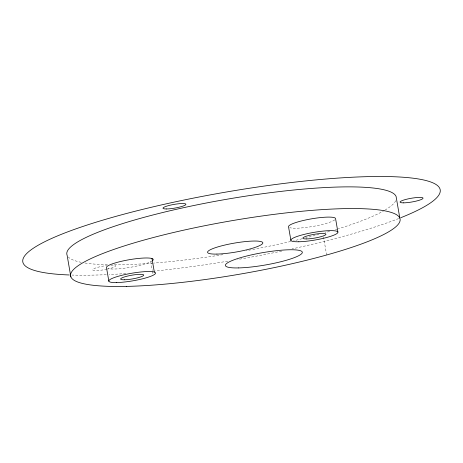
<?xml version="1.0" encoding="UTF-8"?>
<svg xmlns="http://www.w3.org/2000/svg" width="463" height="463" viewBox="0 0 463 463"><rect width="100%" height="100%" fill="white"/><g stroke="black" fill="none" stroke-linecap="round" stroke-linejoin="round"><path stroke-width="0.35" stroke-dasharray="2.31 1.74" d="M323.487 236.813L326.623 254.991M150.788 261.711L152.31 270.519M152.425 271.196L153.01 274.582M398.631 218.565A211.776 34.221 -9.8 0 1 292.078 248.891M281.678 251.114A211.776 34.221 -9.8 0 1 237.681 259.511M227.744 261.196A211.776 34.221 -9.8 0 1 155.389 270.971M125.855 273.552A211.776 34.221 -9.8 0 1 109.071 274.553M106.27 274.681A211.776 34.221 -9.8 0 1 72.106 275.063M395.755 200.693A167.195 27.022 -9.8 0 1 385.297 209.895M384.608 210.306A167.195 27.022 -9.8 0 1 338.262 228.803M337.556 229.023A167.195 27.022 -9.8 0 1 335.42 229.671M329.604 231.402A167.195 27.022 -9.8 0 1 325.142 232.681M319.03 234.376A167.195 27.022 -9.8 0 1 305.574 237.895M302.096 238.763A167.195 27.022 -9.8 0 1 293.6 240.812M290.735 241.483A167.195 27.022 -9.8 0 1 246.304 250.668M222.963 254.662A167.195 27.022 -9.8 0 1 153.826 263.077M153.068 263.134A167.195 27.022 -9.8 0 1 112.578 264.801M107.457 264.732A167.195 27.022 -9.8 0 1 84.706 262.961M81.233 262.336A167.195 27.022 -9.8 0 1 68.345 257.046M110.854 265.149A11.668 1.887 -9.8 0 1 115.524 266.225A11.668 1.887 -9.8 0 1 107.538 269.09M106.959 269.217A11.668 1.887 -9.8 0 1 92.669 269.779A11.668 1.887 -9.8 0 1 106.762 265.531M152.414 260.727A23.717 3.831 -9.8 0 1 130.56 267.273A23.717 3.831 -9.8 0 1 107.682 268.471M334.778 219.861A23.879 3.86 -9.8 0 1 312.774 226.453A23.879 3.86 -9.8 0 1 289.74 227.663"/><path stroke-width="0.69" d="M399.829 218.131L396.085 196.457A167.195 27.022 -9.8 0 0 221.158 200.242A167.195 27.022 -9.8 0 0 67.112 255.223L70.856 276.903M337.886 232.015L335.542 218.467A23.879 3.86 -9.8 0 0 310.557 219.005A23.879 3.86 -9.8 0 0 288.553 226.858L290.897 240.407M151.991 258.539L154.335 272.088M108.846 281.22L106.507 267.672A23.717 3.831 -9.8 0 1 131.417 259.361A23.717 3.831 -9.8 0 1 152.761 260.42M69.3 274.97A211.776 34.221 -9.8 0 1 86.297 225.313A211.776 34.221 -9.8 0 1 368.143 176.635A211.776 34.221 -9.8 0 1 400.75 217.726M403.707 202.846A11.668 1.887 -9.8 0 0 422.76 198.673A11.668 1.887 -9.8 0 0 408.192 198.864A11.668 1.887 -9.8 0 0 403.707 202.846M166.599 208.963A11.662 1.887 -9.8 0 0 185.646 204.796A11.662 1.887 -9.8 0 0 171.079 204.987A11.662 1.887 -9.8 0 0 166.599 208.963M126.411 286.394A167.195 27.022 -9.8 0 0 396.924 225.759A167.195 27.022 -9.8 0 0 182.688 230.395A167.195 27.022 -9.8 0 0 126.411 286.394M116.728 282.569A23.717 3.831 -9.8 0 0 155.099 273.969A23.717 3.831 -9.8 0 0 124.709 274.628A23.717 3.831 -9.8 0 0 116.728 282.569M124.541 279.779A11.725 1.893 -9.8 0 0 143.513 275.526A11.725 1.893 -9.8 0 0 128.488 275.855A11.725 1.893 -9.8 0 0 124.541 279.779M298.832 241.767A23.879 3.86 -9.8 0 0 337.469 233.103A23.879 3.86 -9.8 0 0 306.871 233.763A23.879 3.86 -9.8 0 0 298.832 241.767M306.749 238.937A11.725 1.893 -9.8 0 0 325.726 234.683A11.725 1.893 -9.8 0 0 310.696 235.013A11.725 1.893 -9.8 0 0 306.749 238.937M216.927 254.089A28.04 4.532 -9.8 0 0 262.295 243.92A28.04 4.532 -9.8 0 0 226.366 244.696A28.04 4.532 -9.8 0 0 216.927 254.089M238.451 267.921A39.014 6.303 -9.8 0 0 301.569 253.77A39.014 6.303 -9.8 0 0 251.577 254.853A39.014 6.303 -9.8 0 0 238.451 267.921"/></g></svg>
